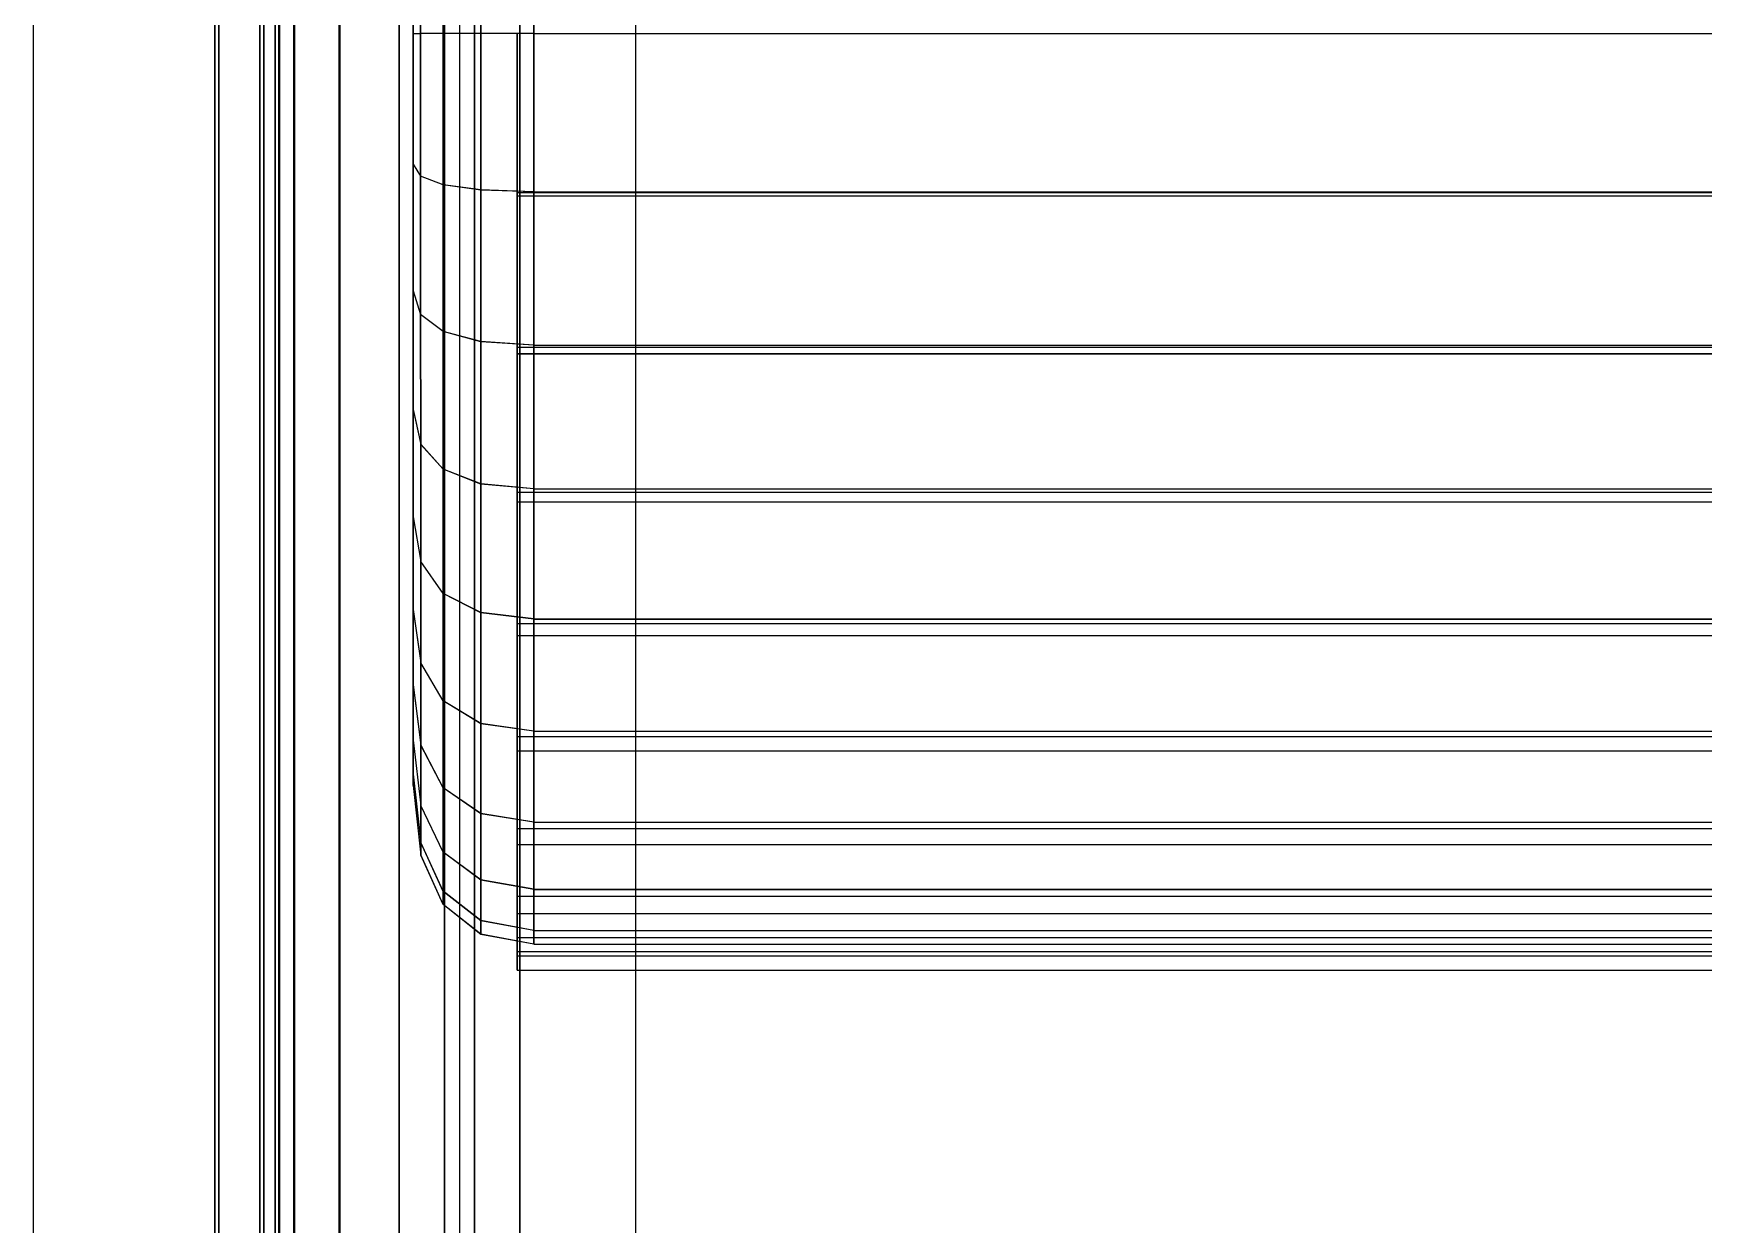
# Model space of a CAD drawing. Extents: x 11992 to 29481, y -6727 to 6811.
# Drawn here: x 14419.61 to 14447.33, y 907.37 to 927.15 of the extents above; entities that cross this region are included whole.
import ezdxf

# ---------------------------------------------------------------- set-up
doc = ezdxf.new("R2010")
doc.units = 0
doc.header["$MEASUREMENT"] = 0
doc.layers.get('0').update_dxf_attribs({"color": 8, "linetype": 'CONTINUOUS'})
doc.layers.add('FF-FINISH【完成面】', color=8, linetype='CONTINUOUS')
doc.layers.add('RC-FIN', color=8, linetype='CONTINUOUS')

msp = doc.modelspace()

# ---------------------------------------------------------------- linework, layer by layer
for p, q in [((14422.619, 1214.232, -51.17), (14422.62, 630.597, -51.17)), ((14423.369, 1214.232, -51.42), (14423.37, 630.597, -51.421)), ((14423.62, 630.597, -52.171), (14423.619, 1214.232, -52.17)), ((14422.619, 1214.231, -2440.428), (14422.619, 630.597, -2440.428)), ((14423.369, 1214.231, -2440.178), (14423.369, 630.597, -2440.178)), ((14423.619, 630.597, -2439.428), (14423.62, 1214.231, -2439.428)), ((14423.682, 630.595, -2403.316), (14423.683, 1214.229, -2403.316)), ((14423.682, 630.595, -2369.429), (14423.683, 1214.229, -2369.429)), ((14423.682, 630.595, -2405.564), (14423.683, 1214.229, -2405.564)), ((14423.682, 630.595, -2439.678), (14423.682, 1214.228, -2439.678)), ((14423.931, 630.595, -2404.066), (14423.932, 1214.229, -2404.066)), ((14423.932, 1214.229, -2404.814), (14423.931, 630.595, -2404.814)), ((14423.931, 630.595, -2440.428), (14423.932, 1214.228, -2440.428)), ((14423.932, 1214.229, -2368.679), (14423.932, 630.595, -2368.679)), ((14424.682, 630.595, -2368.429), (14424.682, 1214.229, -2368.429)), ((14424.682, 630.595, -2404.564), (14424.682, 1214.229, -2404.564)), ((14424.682, 1214.229, -2404.316), (14424.682, 630.595, -2404.316)), ((14424.682, 1214.228, -2440.678), (14424.682, 630.595, -2440.678)), ((14425.682, 1213.229, -2440.678), (14425.681, 631.595, -2440.678)), ((14425.681, 631.595, -2404.564), (14425.682, 1213.229, -2404.564)), ((14425.682, 1213.229, -2404.316), (14425.681, 631.595, -2404.316)), ((14425.682, 631.595, -2368.429), (14425.682, 1213.229, -2368.429)), ((14426.432, 1211.729, -2404.066), (14426.432, 633.095, -2404.066)), ((14426.432, 633.095, -2404.814), (14426.432, 1211.729, -2404.814)), ((14426.432, 1211.729, -2440.428), (14426.432, 633.095, -2440.428)), ((14426.432, 633.095, -2368.679), (14426.432, 1211.729, -2368.679)), ((14423.694, 1211.229, -52.67), (14423.695, 640.074, -52.67)), ((14423.694, 1211.229, -74.67), (14423.695, 640.074, -74.669)), ((14423.694, 1211.229, -1389.604), (14423.695, 640.073, -1389.604)), ((14423.694, 1211.229, -1411.604), (14423.695, 640.073, -1411.604)), ((14423.943, 1211.229, -51.92), (14423.945, 640.074, -51.92)), ((14423.945, 640.074, -75.419), (14423.943, 1211.229, -75.42)), ((14423.943, 1211.229, -1388.854), (14423.945, 640.073, -1388.854)), ((14423.945, 640.073, -1412.354), (14423.943, 1211.229, -1412.354)), ((14424.695, 640.074, -75.669), (14424.693, 1211.229, -75.67)), ((14424.693, 1211.229, -1388.604), (14424.695, 640.073, -1388.604)), ((14424.695, 640.073, -1412.604), (14424.693, 1211.229, -1412.604)), ((14424.693, 1211.229, -51.67), (14424.695, 640.074, -51.67)), ((14426.682, 1211.229, -2439.678), (14426.681, 633.595, -2439.678)), ((14426.682, 1211.229, -2405.564), (14426.681, 633.595, -2405.564)), ((14426.682, 1211.229, -2403.316), (14426.681, 633.595, -2403.316)), ((14426.682, 1211.23, -2369.931), (14426.684, 633.595, -2369.931)), ((14426.682, 1211.23, -2402.817), (14426.683, 633.595, -2402.817)), ((14426.682, 1211.23, -2406.066), (14426.684, 633.595, -2406.066)), ((14426.682, 1211.23, -2439.179), (14426.683, 633.595, -2439.179)), ((14426.682, 1211.229, -2369.429), (14426.682, 633.595, -2369.429)), ((14426.932, 1211.23, -2405.316), (14426.934, 633.595, -2405.316)), ((14426.933, 633.595, -2439.929), (14426.932, 1211.23, -2439.929)), ((14426.932, 1211.23, -2369.181), (14426.934, 633.595, -2369.181)), ((14426.933, 633.595, -2403.567), (14426.932, 1211.23, -2403.567)), ((14427.682, 1211.23, -2405.066), (14427.684, 633.595, -2405.066)), ((14427.683, 633.595, -2440.179), (14427.682, 1211.23, -2440.179)), ((14427.682, 1211.23, -2368.931), (14427.684, 633.595, -2368.931)), ((14427.683, 633.595, -2403.817), (14427.682, 1211.23, -2403.817)), ((14423.619, 1176.232, -75.17), (14423.62, 668.597, -75.17)), ((14423.619, 1176.232, -1411.613), (14423.62, 668.596, -1411.614)), ((14423.619, 1176.232, -1389.614), (14423.62, 668.596, -1389.614)), ((14423.62, 1176.232, -2366.431), (14423.62, 668.596, -2366.431)), ((14423.37, 670.096, -1412.363), (14423.369, 1174.732, -1412.363)), ((14423.37, 670.097, -75.92), (14423.369, 1174.732, -75.92)), ((14423.37, 670.096, -1388.863), (14423.369, 1174.732, -1388.863)), ((14423.37, 670.096, -2365.681), (14423.37, 1174.732, -2365.681)), ((14422.62, 670.596, -1412.614), (14422.619, 1174.232, -1412.613)), ((14422.62, 670.596, -1388.614), (14422.619, 1174.232, -1388.614)), ((14422.62, 670.597, -76.17), (14422.619, 1174.232, -76.17)), ((14422.62, 670.596, -2365.431), (14422.62, 1174.232, -2365.431)), ((14422.684, 1172.958, -1388.667), (14422.684, 670.846, -1388.667)), ((14422.685, 1172.958, -2368.431), (14422.685, 670.846, -2368.431)), ((14422.685, 670.846, -76.17), (14422.685, 1172.957, -76.17)), ((14422.685, 670.846, -1412.7), (14422.685, 1172.957, -1412.7)), ((14423.434, 670.846, -1388.417), (14423.434, 1172.958, -1388.417)), ((14423.435, 670.846, -2368.181), (14423.434, 1172.958, -2368.181)), ((14423.435, 1172.957, -76.42), (14423.435, 670.846, -76.42)), ((14423.435, 1172.957, -1412.95), (14423.435, 670.846, -1412.95)), ((14423.684, 670.846, -1387.667), (14423.684, 1172.958, -1387.667)), ((14423.684, 670.846, -2367.431), (14423.684, 1172.958, -2367.431)), ((14423.685, 1172.957, -77.17), (14423.685, 670.846, -77.17)), ((14423.685, 1172.957, -1413.7), (14423.685, 670.846, -1413.7)), ((14426.412, 929.658, -112.507), (14426.412, 927.147, -112.288)), ((14426.412, 927.147, -141.212), (14426.412, 929.658, -140.992)), ((14426.412, 929.657, -1449.019), (14426.412, 927.146, -1448.799)), ((14426.412, 927.146, -1477.724), (14426.412, 929.657, -1477.504)), ((14427.038, 929.744, -112.021), (14427.038, 927.147, -111.793)), ((14427.038, 927.147, -141.706), (14427.038, 929.744, -141.479)), ((14427.038, 929.743, -1448.532), (14427.038, 927.146, -1448.305)), ((14427.038, 927.146, -1478.218), (14427.038, 929.743, -1477.991)), ((14427.913, 929.773, -111.858), (14427.913, 927.147, -111.628)), ((14427.913, 927.147, -141.871), (14427.913, 929.773, -141.641)), ((14427.913, 929.772, -1448.37), (14427.913, 927.146, -1448.14)), ((14427.913, 927.146, -1478.383), (14427.913, 929.772, -1478.153)), ((14425.912, 927.147, -114.264), (14425.912, 929.315, -114.454)), ((14425.912, 929.315, -139.045), (14425.912, 927.147, -139.235)), ((14425.912, 927.146, -1450.776), (14425.912, 929.314, -1450.966)), ((14425.912, 929.314, -1475.557), (14425.912, 927.146, -1475.747)), ((14426.037, 929.515, -113.318), (14426.037, 927.147, -113.111)), ((14426.037, 927.147, -140.388), (14426.037, 929.515, -140.181)), ((14426.037, 929.514, -1449.83), (14426.037, 927.146, -1449.623)), ((14426.037, 927.146, -1476.9), (14426.037, 929.514, -1476.693)), ((14425.912, 927.147, -139.235), (14425.912, 924.979, -139.045)), ((14425.912, 927.147, -139.235), (14426.037, 927.147, -140.388)), ((14425.912, 924.979, -114.454), (14425.912, 927.147, -114.264)), ((14425.912, 927.147, -114.264), (14426.037, 927.147, -113.111)), ((14425.912, 927.146, -1475.747), (14425.912, 924.978, -1475.557)), ((14425.912, 927.146, -1475.747), (14426.037, 927.146, -1476.9)), ((14425.912, 924.978, -1450.966), (14425.912, 927.146, -1450.776)), ((14425.912, 927.146, -1450.776), (14426.037, 927.146, -1449.623)), ((14426.037, 924.779, -140.181), (14426.037, 927.147, -140.388)), ((14426.412, 927.147, -112.288), (14426.037, 927.147, -113.111)), ((14426.412, 927.147, -141.212), (14426.037, 927.147, -140.388)), ((14426.037, 927.147, -113.111), (14426.037, 924.779, -113.318)), ((14426.037, 924.777, -1476.693), (14426.037, 927.146, -1476.9)), ((14426.412, 927.146, -1448.799), (14426.037, 927.146, -1449.623)), ((14426.412, 927.146, -1477.724), (14426.037, 927.146, -1476.9)), ((14426.037, 927.146, -1449.623), (14426.037, 924.777, -1449.83)), ((14426.412, 924.636, -140.992), (14426.412, 927.147, -141.212)), ((14427.038, 927.147, -111.793), (14426.412, 927.147, -112.288)), ((14426.412, 927.147, -112.288), (14426.412, 924.636, -112.507)), ((14427.038, 927.147, -141.706), (14426.412, 927.147, -141.212)), ((14426.412, 924.634, -1477.504), (14426.412, 927.146, -1477.724)), ((14427.038, 927.146, -1448.305), (14426.412, 927.146, -1448.799)), ((14426.412, 927.146, -1448.799), (14426.412, 924.634, -1449.019)), ((14427.038, 927.146, -1478.218), (14426.412, 927.146, -1477.724)), ((14427.913, 927.147, -111.628), (14427.038, 927.147, -111.793)), ((14427.038, 927.147, -111.793), (14427.038, 924.55, -112.021)), ((14427.038, 924.55, -141.479), (14427.038, 927.147, -141.706)), ((14427.913, 927.147, -141.871), (14427.038, 927.147, -141.706)), ((14427.913, 927.146, -1448.14), (14427.038, 927.146, -1448.305)), ((14427.038, 927.146, -1448.305), (14427.038, 924.548, -1448.532)), ((14427.038, 924.548, -1477.991), (14427.038, 927.146, -1478.218)), ((14427.913, 927.146, -1478.383), (14427.038, 927.146, -1478.218)), ((14427.638, 927.152, -111.195), (14427.638, 924.451, -111.431)), ((14427.638, 927.152, -111.497), (14427.638, 924.504, -111.729)), ((14427.638, 924.451, -142.068), (14427.638, 927.152, -142.304)), ((14427.638, 924.504, -141.77), (14427.638, 927.152, -142.001)), ((14427.638, 927.15, -1447.707), (14427.638, 924.45, -1447.943)), ((14427.638, 927.15, -1448.01), (14427.638, 924.502, -1448.241)), ((14427.638, 924.45, -1478.579), (14427.638, 927.15, -1478.816)), ((14427.638, 924.502, -1478.281), (14427.638, 927.15, -1478.513)), ((14427.913, 927.147, -111.628), (15683.707, 927.149, -111.629)), ((14427.913, 927.146, -1448.14), (15683.707, 927.149, -1448.141)), ((14427.913, 927.147, -141.871), (15683.707, 927.149, -141.871)), ((14427.913, 927.146, -1478.383), (15683.707, 927.149, -1478.383)), ((14427.913, 927.147, -111.628), (14427.913, 924.521, -111.858)), ((14427.913, 924.521, -141.641), (14427.913, 927.147, -141.871)), ((14427.913, 927.146, -1448.14), (14427.913, 924.52, -1448.37)), ((14427.913, 924.52, -1478.153), (14427.913, 927.146, -1478.383)), ((14425.912, 922.877, -115.017), (14425.912, 924.979, -114.454)), ((14425.912, 924.979, -139.045), (14425.912, 922.877, -138.482)), ((14425.912, 924.979, -114.454), (14426.037, 924.779, -113.318)), ((14425.912, 924.979, -139.045), (14426.037, 924.779, -140.181)), ((14425.912, 922.875, -1451.529), (14425.912, 924.978, -1450.966)), ((14425.912, 924.978, -1475.557), (14425.912, 922.875, -1474.994)), ((14425.912, 924.978, -1450.966), (14426.037, 924.777, -1449.83)), ((14425.912, 924.978, -1475.557), (14426.037, 924.777, -1476.693)), ((14426.412, 924.636, -112.507), (14426.037, 924.779, -113.318)), ((14426.412, 924.636, -140.992), (14426.037, 924.779, -140.181)), ((14426.037, 924.779, -113.318), (14426.037, 922.483, -113.934)), ((14426.037, 922.482, -139.566), (14426.037, 924.779, -140.181)), ((14426.412, 924.634, -1449.019), (14426.037, 924.777, -1449.83)), ((14426.412, 924.634, -1477.504), (14426.037, 924.777, -1476.693)), ((14426.037, 924.777, -1449.83), (14426.037, 922.481, -1450.446)), ((14426.037, 922.481, -1476.078), (14426.037, 924.777, -1476.693)), ((14426.412, 924.636, -112.507), (14426.412, 922.2, -113.16)), ((14427.038, 924.55, -112.021), (14426.412, 924.636, -112.507)), ((14426.412, 922.2, -140.339), (14426.412, 924.636, -140.992)), ((14427.038, 924.55, -141.479), (14426.412, 924.636, -140.992)), ((14426.412, 924.634, -1449.019), (14426.412, 922.199, -1449.672)), ((14427.038, 924.548, -1448.532), (14426.412, 924.634, -1449.019)), ((14426.412, 922.199, -1476.852), (14426.412, 924.634, -1477.504)), ((14427.038, 924.548, -1477.991), (14426.412, 924.634, -1477.504)), ((14427.038, 922.032, -140.804), (14427.038, 924.55, -141.479)), ((14427.913, 924.521, -111.858), (14427.038, 924.55, -112.021)), ((14427.038, 924.55, -112.021), (14427.038, 922.032, -112.695)), ((14427.913, 924.521, -141.641), (14427.038, 924.55, -141.479)), ((14427.038, 922.03, -1477.316), (14427.038, 924.548, -1477.991)), ((14427.913, 924.52, -1448.37), (14427.038, 924.548, -1448.532)), ((14427.038, 924.548, -1448.532), (14427.038, 922.03, -1449.207)), ((14427.913, 924.52, -1478.153), (14427.038, 924.548, -1477.991)), ((15683.433, 924.505, -111.729), (14427.638, 924.504, -111.729)), ((15683.433, 924.505, -141.77), (14427.638, 924.504, -141.77)), ((15683.433, 924.505, -1448.241), (14427.638, 924.502, -1448.241)), ((15683.433, 924.505, -1478.282), (14427.638, 924.502, -1478.281)), ((14427.638, 921.936, -141.081), (14427.638, 924.504, -141.77)), ((14427.638, 924.451, -111.431), (14427.638, 924.504, -111.729)), ((14427.638, 924.451, -142.068), (14427.638, 924.504, -141.77)), ((14427.638, 924.504, -111.729), (14427.638, 921.936, -112.418)), ((14427.638, 921.934, -1477.593), (14427.638, 924.502, -1478.281)), ((14427.638, 924.45, -1447.943), (14427.638, 924.502, -1448.241)), ((14427.638, 924.45, -1478.579), (14427.638, 924.502, -1478.281)), ((14427.638, 924.502, -1448.241), (14427.638, 921.934, -1448.929)), ((14427.638, 924.451, -111.431), (15683.433, 924.453, -111.432)), ((14427.638, 924.451, -142.068), (15683.433, 924.453, -142.068)), ((14427.638, 924.45, -1447.943), (15683.433, 924.453, -1447.944)), ((14427.638, 924.45, -1478.579), (15683.433, 924.453, -1478.58)), ((14427.638, 921.833, -141.366), (14427.638, 924.451, -142.068)), ((14427.638, 924.451, -111.431), (14427.638, 921.833, -112.133)), ((14427.638, 921.831, -1477.877), (14427.638, 924.45, -1478.579)), ((14427.638, 924.45, -1447.943), (14427.638, 921.831, -1448.645)), ((14427.913, 924.521, -111.858), (15683.707, 924.523, -111.858)), ((14427.913, 924.521, -141.641), (15683.707, 924.523, -141.641)), ((14427.913, 924.52, -1448.37), (15683.707, 924.523, -1448.37)), ((14427.913, 924.52, -1478.153), (15683.707, 924.523, -1478.153)), ((14427.913, 921.975, -140.959), (14427.913, 924.521, -141.641)), ((14427.913, 924.521, -111.858), (14427.913, 921.975, -112.541)), ((14427.913, 921.974, -1477.471), (14427.913, 924.52, -1478.153)), ((14427.913, 924.52, -1448.37), (14427.913, 921.974, -1449.052)), ((14425.912, 922.877, -115.017), (14426.037, 922.483, -113.934)), ((14425.912, 922.877, -138.482), (14425.912, 920.905, -137.562)), ((14425.912, 922.877, -138.482), (14426.037, 922.482, -139.566)), ((14425.912, 920.905, -115.937), (14425.912, 922.877, -115.017)), ((14425.912, 922.875, -1451.529), (14426.037, 922.481, -1450.446)), ((14425.912, 922.875, -1474.994), (14425.912, 920.903, -1474.074)), ((14425.912, 922.875, -1474.994), (14426.037, 922.481, -1476.078)), ((14425.912, 920.903, -1452.449), (14425.912, 922.875, -1451.529)), ((14426.412, 922.2, -113.16), (14426.037, 922.483, -113.934)), ((14426.037, 922.483, -113.934), (14426.038, 920.328, -114.939)), ((14426.038, 920.328, -138.561), (14426.037, 922.482, -139.566)), ((14426.412, 922.2, -140.339), (14426.037, 922.482, -139.566)), ((14426.038, 920.326, -1475.073), (14426.037, 922.481, -1476.078)), ((14426.412, 922.199, -1449.672), (14426.037, 922.481, -1450.446)), ((14426.412, 922.199, -1476.852), (14426.037, 922.481, -1476.078)), ((14426.037, 922.481, -1450.446), (14426.038, 920.326, -1451.45)), ((14426.412, 919.916, -139.274), (14426.412, 922.2, -140.339)), ((14427.038, 922.032, -140.804), (14426.412, 922.2, -140.339)), ((14426.412, 922.2, -113.16), (14426.412, 919.916, -114.225)), ((14427.038, 922.032, -112.695), (14426.412, 922.2, -113.16)), ((14426.412, 919.915, -1475.786), (14426.412, 922.199, -1476.852)), ((14427.038, 922.03, -1477.316), (14426.412, 922.199, -1476.852)), ((14426.412, 922.199, -1449.672), (14426.412, 919.915, -1450.737)), ((14427.038, 922.03, -1449.207), (14426.412, 922.199, -1449.672)), ((14427.038, 919.669, -139.702), (14427.038, 922.032, -140.804)), ((14427.913, 921.975, -140.959), (14427.038, 922.032, -140.804)), ((14427.913, 921.975, -112.541), (14427.038, 922.032, -112.695)), ((14427.038, 922.032, -112.695), (14427.038, 919.669, -113.797)), ((14427.038, 919.667, -1476.214), (14427.038, 922.03, -1477.316)), ((14427.913, 921.974, -1477.471), (14427.038, 922.03, -1477.316)), ((14427.913, 921.974, -1449.052), (14427.038, 922.03, -1449.207)), ((14427.038, 922.03, -1449.207), (14427.038, 919.667, -1450.309)), ((15683.433, 921.937, -141.082), (14427.638, 921.936, -141.081)), ((15683.433, 921.937, -112.418), (14427.638, 921.936, -112.418)), ((14427.638, 919.526, -139.958), (14427.638, 921.936, -141.081)), ((14427.638, 921.833, -141.366), (14427.638, 921.936, -141.081)), ((15683.433, 921.936, -1477.594), (14427.638, 921.934, -1477.593)), ((14427.638, 921.833, -112.133), (14427.638, 921.936, -112.418)), ((15683.433, 921.936, -1448.93), (14427.638, 921.934, -1448.929)), ((14427.638, 921.936, -112.418), (14427.638, 919.526, -113.541)), ((14427.638, 919.524, -1476.47), (14427.638, 921.934, -1477.593)), ((14427.638, 921.831, -1477.877), (14427.638, 921.934, -1477.593)), ((14427.638, 921.831, -1448.645), (14427.638, 921.934, -1448.929)), ((14427.638, 921.934, -1448.929), (14427.638, 919.524, -1450.053)), ((14427.638, 921.833, -112.133), (15683.433, 921.834, -112.133)), ((14427.638, 919.374, -140.22), (14427.638, 921.833, -141.366)), ((14427.638, 921.833, -141.366), (15683.433, 921.833, -141.366)), ((14427.638, 921.831, -1477.877), (15683.433, 921.833, -1477.878)), ((14427.638, 921.833, -112.133), (14427.638, 919.374, -113.279)), ((14427.638, 921.831, -1448.645), (15683.433, 921.833, -1448.645)), ((14427.638, 919.373, -1476.732), (14427.638, 921.831, -1477.877)), ((14427.638, 921.831, -1448.645), (14427.638, 919.373, -1449.791)), ((14427.913, 921.975, -140.959), (15683.707, 921.977, -140.959)), ((14427.913, 921.974, -1477.471), (15683.707, 921.977, -1477.471)), ((14427.913, 921.975, -112.541), (15683.707, 921.977, -112.541)), ((14427.913, 921.974, -1449.052), (15683.707, 921.977, -1449.053)), ((14427.913, 919.587, -139.845), (14427.913, 921.975, -140.959)), ((14427.913, 921.975, -112.541), (14427.913, 919.587, -113.654)), ((14427.913, 919.585, -1476.357), (14427.913, 921.974, -1477.471)), ((14427.913, 921.974, -1449.052), (14427.913, 919.585, -1450.166)), ((14425.912, 920.905, -137.562), (14425.912, 919.122, -136.314)), ((14425.912, 920.905, -137.562), (14426.038, 920.328, -138.561)), ((14425.912, 919.122, -117.185), (14425.912, 920.905, -115.937)), ((14425.912, 920.905, -115.937), (14426.038, 920.328, -114.939)), ((14425.912, 920.903, -1474.074), (14425.912, 919.12, -1472.826)), ((14425.912, 920.903, -1474.074), (14426.038, 920.326, -1475.073)), ((14425.912, 919.12, -1453.697), (14425.912, 920.903, -1452.449)), ((14425.912, 920.903, -1452.449), (14426.038, 920.326, -1451.45)), ((14426.412, 919.916, -114.225), (14426.038, 920.328, -114.939)), ((14426.412, 919.916, -139.274), (14426.038, 920.328, -138.561)), ((14426.038, 920.328, -114.939), (14426.038, 918.38, -116.302)), ((14426.038, 918.38, -137.197), (14426.038, 920.328, -138.561)), ((14426.412, 919.915, -1450.737), (14426.038, 920.326, -1451.45)), ((14426.412, 919.915, -1475.786), (14426.038, 920.326, -1475.073)), ((14426.038, 920.326, -1451.45), (14426.038, 918.379, -1452.814)), ((14426.038, 918.379, -1473.709), (14426.038, 920.326, -1475.073)), ((14427.038, 919.669, -113.797), (14426.412, 919.916, -114.225)), ((14426.412, 919.916, -114.225), (14426.412, 917.851, -115.671)), ((14427.038, 919.669, -139.702), (14426.412, 919.916, -139.274)), ((14426.412, 917.851, -137.828), (14426.412, 919.916, -139.274)), ((14427.038, 919.667, -1450.309), (14426.412, 919.915, -1450.737)), ((14426.412, 919.915, -1450.737), (14426.412, 917.85, -1452.183)), ((14427.038, 919.667, -1476.214), (14426.412, 919.915, -1475.786)), ((14426.412, 917.85, -1474.34), (14426.412, 919.915, -1475.786)), ((14427.913, 919.587, -113.654), (14427.038, 919.669, -113.797)), ((14427.038, 919.669, -113.797), (14427.038, 917.533, -115.292)), ((14427.913, 919.587, -139.845), (14427.038, 919.669, -139.702)), ((14427.038, 917.533, -138.207), (14427.038, 919.669, -139.702)), ((14427.913, 919.585, -1450.166), (14427.038, 919.667, -1450.309)), ((14427.038, 919.667, -1450.309), (14427.038, 917.531, -1451.804)), ((14427.913, 919.585, -1476.357), (14427.038, 919.667, -1476.214)), ((14427.038, 917.531, -1474.719), (14427.038, 919.667, -1476.214)), ((14427.913, 919.587, -113.654), (15683.707, 919.588, -113.654)), ((14427.913, 919.587, -139.845), (15683.707, 919.588, -139.845)), ((14427.913, 919.585, -1450.166), (15683.707, 919.588, -1450.166)), ((14427.913, 919.585, -1476.357), (15683.707, 919.588, -1476.357)), ((14427.913, 919.587, -113.654), (14427.913, 917.427, -115.166)), ((14427.913, 917.427, -138.333), (14427.913, 919.587, -139.845)), ((14427.913, 919.585, -1450.166), (14427.913, 917.426, -1451.678)), ((14427.913, 917.426, -1474.845), (14427.913, 919.585, -1476.357)), ((15683.433, 919.527, -113.541), (14427.638, 919.526, -113.541)), ((15683.433, 919.527, -139.958), (14427.638, 919.526, -139.958)), ((15683.433, 919.527, -1450.053), (14427.638, 919.524, -1450.053)), ((15683.433, 919.527, -1476.47), (14427.638, 919.524, -1476.47)), ((14427.638, 919.374, -113.279), (14427.638, 919.526, -113.541)), ((14427.638, 919.374, -140.22), (14427.638, 919.526, -139.958)), ((14427.638, 919.526, -113.541), (14427.638, 917.348, -115.066)), ((14427.638, 917.348, -138.433), (14427.638, 919.526, -139.958)), ((14427.638, 919.373, -1449.791), (14427.638, 919.524, -1450.053)), ((14427.638, 919.373, -1476.732), (14427.638, 919.524, -1476.47)), ((14427.638, 919.524, -1450.053), (14427.638, 917.346, -1451.578)), ((14427.638, 917.346, -1474.945), (14427.638, 919.524, -1476.47)), ((14427.638, 919.374, -113.279), (15683.433, 919.376, -113.279)), ((14427.638, 919.374, -140.22), (15683.433, 919.376, -140.22)), ((14427.638, 919.373, -1449.791), (15683.433, 919.376, -1449.791)), ((14427.638, 919.373, -1476.732), (15683.433, 919.376, -1476.732)), ((14427.638, 919.374, -113.279), (14427.638, 917.154, -114.834)), ((14427.638, 917.154, -138.665), (14427.638, 919.374, -140.22)), ((14427.638, 919.373, -1449.791), (14427.638, 917.152, -1451.346)), ((14427.638, 917.152, -1475.177), (14427.638, 919.373, -1476.732)), ((14425.912, 919.122, -136.314), (14425.912, 917.583, -134.775)), ((14425.912, 919.122, -136.314), (14426.038, 918.38, -137.197)), ((14425.912, 917.583, -118.724), (14425.912, 919.122, -117.185)), ((14425.912, 919.122, -117.185), (14426.038, 918.38, -116.302)), ((14425.912, 919.12, -1472.826), (14425.912, 917.581, -1471.287)), ((14425.912, 919.12, -1472.826), (14426.038, 918.379, -1473.709)), ((14425.912, 917.581, -1455.236), (14425.912, 919.12, -1453.697)), ((14425.912, 919.12, -1453.697), (14426.038, 918.379, -1452.814)), ((14426.038, 916.699, -135.516), (14426.038, 918.38, -137.197)), ((14426.412, 917.851, -115.671), (14426.038, 918.38, -116.302)), ((14426.412, 917.851, -137.828), (14426.038, 918.38, -137.197)), ((14426.038, 918.38, -116.302), (14426.038, 916.699, -117.983)), ((14426.038, 916.697, -1472.028), (14426.038, 918.379, -1473.709)), ((14426.412, 917.85, -1452.183), (14426.038, 918.379, -1452.814)), ((14426.412, 917.85, -1474.34), (14426.038, 918.379, -1473.709)), ((14426.038, 918.379, -1452.814), (14426.038, 916.697, -1454.495)), ((14426.412, 916.068, -136.046), (14426.412, 917.851, -137.828)), ((14427.038, 917.533, -115.292), (14426.412, 917.851, -115.671)), ((14426.412, 917.851, -115.671), (14426.412, 916.068, -117.454)), ((14427.038, 917.533, -138.207), (14426.412, 917.851, -137.828)), ((14426.412, 916.067, -1472.558), (14426.412, 917.85, -1474.34)), ((14427.038, 917.531, -1451.804), (14426.412, 917.85, -1452.183)), ((14426.412, 917.85, -1452.183), (14426.412, 916.067, -1453.966)), ((14427.038, 917.531, -1474.719), (14426.412, 917.85, -1474.34)), ((14425.912, 916.334, -120.507), (14425.912, 917.583, -118.724)), ((14425.912, 917.583, -134.775), (14425.912, 916.334, -132.992)), ((14425.912, 917.583, -118.724), (14426.038, 916.699, -117.983)), ((14425.912, 917.583, -134.775), (14426.038, 916.699, -135.516)), ((14425.912, 916.333, -1457.019), (14425.912, 917.581, -1455.236)), ((14425.912, 917.581, -1471.287), (14425.912, 916.333, -1469.504)), ((14425.912, 917.581, -1455.236), (14426.038, 916.697, -1454.495)), ((14425.912, 917.581, -1471.287), (14426.038, 916.697, -1472.028)), ((14427.913, 917.427, -115.166), (14427.038, 917.533, -115.292)), ((14427.038, 917.533, -115.292), (14427.038, 915.69, -117.136)), ((14427.038, 915.69, -136.364), (14427.038, 917.533, -138.207)), ((14427.913, 917.427, -138.333), (14427.038, 917.533, -138.207)), ((14427.913, 917.426, -1451.678), (14427.038, 917.531, -1451.804)), ((14427.038, 917.531, -1451.804), (14427.038, 915.688, -1453.648)), ((14427.038, 915.688, -1472.875), (14427.038, 917.531, -1474.719)), ((14427.913, 917.426, -1474.845), (14427.038, 917.531, -1474.719)), ((15683.433, 917.35, -115.066), (14427.638, 917.348, -115.066)), ((15683.433, 917.35, -138.433), (14427.638, 917.348, -138.433)), ((15683.433, 917.349, -1451.578), (14427.638, 917.346, -1451.578)), ((15683.433, 917.349, -1474.945), (14427.638, 917.346, -1474.945)), ((14427.638, 917.154, -114.834), (14427.638, 917.348, -115.066)), ((14427.638, 917.348, -115.066), (14427.638, 915.469, -116.946)), ((14427.638, 915.469, -136.553), (14427.638, 917.348, -138.433)), ((14427.638, 917.154, -138.665), (14427.638, 917.348, -138.433)), ((14427.638, 917.152, -1451.346), (14427.638, 917.346, -1451.578)), ((14427.638, 917.346, -1451.578), (14427.638, 915.467, -1453.458)), ((14427.638, 915.467, -1473.065), (14427.638, 917.346, -1474.945)), ((14427.638, 917.152, -1475.177), (14427.638, 917.346, -1474.945)), ((14427.913, 917.427, -115.166), (15683.707, 917.429, -115.167)), ((14427.913, 917.426, -1451.678), (15683.707, 917.429, -1451.678)), ((14427.913, 917.427, -138.333), (15683.707, 917.429, -138.333)), ((14427.913, 917.426, -1474.845), (15683.707, 917.429, -1474.845)), ((14427.913, 917.427, -115.166), (14427.913, 915.564, -117.03)), ((14427.913, 915.564, -136.469), (14427.913, 917.427, -138.333)), ((14427.913, 917.426, -1451.678), (14427.913, 915.562, -1453.542)), ((14427.913, 915.562, -1472.981), (14427.913, 917.426, -1474.845)), ((14427.638, 917.154, -114.834), (15683.433, 917.155, -114.834)), ((14427.638, 917.152, -1451.346), (15683.433, 917.155, -1451.346)), ((14427.638, 917.154, -138.665), (15683.433, 917.155, -138.665)), ((14427.638, 917.152, -1475.177), (15683.433, 917.155, -1475.177)), ((14427.638, 917.154, -114.834), (14427.638, 915.237, -116.752)), ((14427.638, 915.237, -136.747), (14427.638, 917.154, -138.665)), ((14427.638, 917.152, -1451.346), (14427.638, 915.235, -1453.263)), ((14427.638, 915.235, -1473.259), (14427.638, 917.152, -1475.177)), ((14426.412, 916.068, -117.454), (14426.038, 916.699, -117.983)), ((14426.412, 916.068, -136.046), (14426.038, 916.699, -135.516)), ((14426.038, 916.699, -117.983), (14426.038, 915.336, -119.93)), ((14426.038, 915.336, -133.569), (14426.038, 916.699, -135.516)), ((14426.412, 916.067, -1453.966), (14426.038, 916.697, -1454.495)), ((14426.412, 916.067, -1472.558), (14426.038, 916.697, -1472.028)), ((14426.038, 916.697, -1454.495), (14426.038, 915.334, -1456.442)), ((14426.038, 915.334, -1470.081), (14426.038, 916.697, -1472.028)), ((14425.912, 915.414, -122.479), (14425.912, 916.334, -120.507)), ((14425.912, 916.334, -120.507), (14426.038, 915.336, -119.93)), ((14425.912, 916.334, -132.992), (14425.912, 915.414, -131.02)), ((14425.912, 916.334, -132.992), (14426.038, 915.336, -133.569)), ((14425.912, 915.413, -1458.991), (14425.912, 916.333, -1457.019)), ((14425.912, 916.333, -1457.019), (14426.038, 915.334, -1456.442)), ((14425.912, 916.333, -1469.504), (14425.912, 915.413, -1467.532)), ((14425.912, 916.333, -1469.504), (14426.038, 915.334, -1470.081)), ((14426.412, 916.068, -117.454), (14426.412, 914.622, -119.519)), ((14427.038, 915.69, -117.136), (14426.412, 916.068, -117.454)), ((14426.412, 914.622, -133.981), (14426.412, 916.068, -136.046)), ((14427.038, 915.69, -136.364), (14426.412, 916.068, -136.046)), ((14426.412, 916.067, -1453.966), (14426.412, 914.621, -1456.03)), ((14427.038, 915.688, -1453.648), (14426.412, 916.067, -1453.966)), ((14426.412, 914.621, -1470.493), (14426.412, 916.067, -1472.558)), ((14427.038, 915.688, -1472.875), (14426.412, 916.067, -1472.558)), ((14427.038, 914.194, -134.228), (14427.038, 915.69, -136.364)), ((14427.913, 915.564, -117.03), (14427.038, 915.69, -117.136)), ((14427.038, 915.69, -117.136), (14427.038, 914.194, -119.271)), ((14427.913, 915.564, -136.469), (14427.038, 915.69, -136.364)), ((14427.038, 914.193, -1470.74), (14427.038, 915.688, -1472.875)), ((14427.913, 915.562, -1453.542), (14427.038, 915.688, -1453.648)), ((14427.038, 915.688, -1453.648), (14427.038, 914.193, -1455.783)), ((14427.913, 915.562, -1472.981), (14427.038, 915.688, -1472.875)), ((14425.912, 914.851, -124.582), (14425.912, 915.414, -122.479)), ((14425.912, 915.414, -122.479), (14426.038, 914.331, -122.085)), ((14425.912, 915.414, -131.02), (14425.912, 914.851, -128.918)), ((14425.912, 915.414, -131.02), (14426.038, 914.331, -131.414)), ((14425.912, 914.85, -1461.094), (14425.912, 915.413, -1458.991)), ((14425.912, 915.413, -1458.991), (14426.038, 914.33, -1458.597)), ((14425.912, 915.413, -1467.532), (14425.912, 914.85, -1465.43)), ((14425.912, 915.413, -1467.532), (14426.038, 914.33, -1467.926)), ((15683.433, 915.47, -116.946), (14427.638, 915.469, -116.946)), ((15683.433, 915.47, -136.553), (14427.638, 915.469, -136.553)), ((15683.433, 915.47, -1453.458), (14427.638, 915.467, -1453.458)), ((15683.433, 915.47, -1473.065), (14427.638, 915.467, -1473.065)), ((14427.638, 913.943, -134.375), (14427.638, 915.469, -136.553)), ((14427.638, 915.237, -116.752), (14427.638, 915.469, -116.946)), ((14427.638, 915.237, -136.747), (14427.638, 915.469, -136.553)), ((14427.638, 915.469, -116.946), (14427.638, 913.943, -119.124)), ((14427.638, 913.942, -1470.887), (14427.638, 915.467, -1473.065)), ((14427.638, 915.235, -1453.263), (14427.638, 915.467, -1453.458)), ((14427.638, 915.235, -1473.259), (14427.638, 915.467, -1473.065)), ((14427.638, 915.467, -1453.458), (14427.638, 913.942, -1455.635)), ((14427.913, 915.564, -117.03), (15683.707, 915.565, -117.03)), ((14427.913, 915.564, -136.469), (15683.707, 915.565, -136.469)), ((14427.913, 915.562, -1453.542), (15683.707, 915.565, -1453.542)), ((14427.913, 915.562, -1472.981), (15683.707, 915.565, -1472.981)), ((14427.913, 914.052, -134.31), (14427.913, 915.564, -136.469)), ((14427.913, 915.564, -117.03), (14427.913, 914.052, -119.189)), ((14427.913, 914.051, -1470.822), (14427.913, 915.562, -1472.981)), ((14427.913, 915.562, -1453.542), (14427.913, 914.051, -1455.701)), ((14426.038, 914.331, -131.414), (14426.038, 915.336, -133.569)), ((14426.412, 914.622, -119.519), (14426.038, 915.336, -119.93)), ((14426.412, 914.622, -133.981), (14426.038, 915.336, -133.569)), ((14426.038, 915.336, -119.93), (14426.038, 914.331, -122.085)), ((14426.038, 914.33, -1467.926), (14426.038, 915.334, -1470.081)), ((14426.412, 914.621, -1456.03), (14426.038, 915.334, -1456.442)), ((14426.412, 914.621, -1470.493), (14426.038, 915.334, -1470.081)), ((14426.038, 915.334, -1456.442), (14426.038, 914.33, -1458.597)), ((14427.638, 915.237, -116.752), (15683.433, 915.238, -116.752)), ((14427.638, 915.237, -136.747), (15683.433, 915.238, -136.748)), ((14427.638, 915.235, -1453.263), (15683.433, 915.238, -1453.264)), ((14427.638, 915.235, -1473.259), (15683.433, 915.238, -1473.26)), ((14427.638, 913.682, -134.527), (14427.638, 915.237, -136.747)), ((14427.638, 915.237, -116.752), (14427.638, 913.682, -118.972)), ((14427.638, 913.68, -1471.038), (14427.638, 915.235, -1473.259)), ((14427.638, 915.235, -1453.263), (14427.638, 913.68, -1455.484)), ((14425.912, 914.851, -128.918), (14425.912, 914.662, -126.75)), ((14425.912, 914.851, -128.918), (14426.038, 913.716, -129.118)), ((14425.912, 914.662, -126.75), (14425.912, 914.851, -124.582)), ((14425.912, 914.851, -124.582), (14426.038, 913.716, -124.381)), ((14425.912, 914.85, -1465.43), (14425.912, 914.66, -1463.261)), ((14425.912, 914.85, -1465.43), (14426.038, 913.714, -1465.63)), ((14425.912, 914.66, -1463.261), (14425.912, 914.85, -1461.094)), ((14425.912, 914.85, -1461.094), (14426.038, 913.714, -1460.893)), ((14425.912, 914.662, -126.75), (14426.038, 913.509, -126.75)), ((14425.912, 914.66, -1463.261), (14426.038, 913.507, -1463.261)), ((14426.412, 913.557, -131.696), (14426.412, 914.622, -133.981)), ((14427.038, 914.194, -134.228), (14426.412, 914.622, -133.981)), ((14426.412, 914.622, -119.519), (14426.412, 913.557, -121.803)), ((14427.038, 914.194, -119.271), (14426.412, 914.622, -119.519)), ((14426.412, 913.555, -1468.208), (14426.412, 914.621, -1470.493)), ((14427.038, 914.193, -1470.74), (14426.412, 914.621, -1470.493)), ((14426.412, 914.621, -1456.03), (14426.412, 913.555, -1458.315)), ((14427.038, 914.193, -1455.783), (14426.412, 914.621, -1456.03)), ((14426.412, 913.557, -121.803), (14426.038, 914.331, -122.085)), ((14426.412, 913.557, -131.696), (14426.038, 914.331, -131.414)), ((14426.038, 914.331, -122.085), (14426.038, 913.716, -124.381)), ((14426.038, 913.716, -129.118), (14426.038, 914.331, -131.414)), ((14426.412, 913.555, -1458.315), (14426.038, 914.33, -1458.597)), ((14426.412, 913.555, -1468.208), (14426.038, 914.33, -1467.926)), ((14426.038, 914.33, -1458.597), (14426.038, 913.714, -1460.893)), ((14426.038, 913.714, -1465.63), (14426.038, 914.33, -1467.926)), ((14427.038, 913.093, -131.865), (14427.038, 914.194, -134.228)), ((14427.913, 914.052, -134.31), (14427.038, 914.194, -134.228)), ((14427.913, 914.052, -119.189), (14427.038, 914.194, -119.271)), ((14427.038, 914.194, -119.271), (14427.038, 913.093, -121.634)), ((14427.038, 913.091, -1468.377), (14427.038, 914.193, -1470.74)), ((14427.913, 914.051, -1470.822), (14427.038, 914.193, -1470.74)), ((14427.913, 914.051, -1455.701), (14427.038, 914.193, -1455.783)), ((14427.038, 914.193, -1455.783), (14427.038, 913.091, -1458.146)), ((14427.913, 914.052, -134.31), (15683.707, 914.054, -134.311)), ((14427.913, 914.051, -1470.822), (15683.707, 914.054, -1470.822)), ((14427.913, 914.052, -119.189), (15683.707, 914.054, -119.189)), ((14427.913, 914.051, -1455.701), (15683.707, 914.054, -1455.701)), ((14427.913, 912.938, -131.921), (14427.913, 914.052, -134.31)), ((14427.913, 914.052, -119.189), (14427.913, 912.938, -121.578)), ((14427.913, 912.936, -1468.433), (14427.913, 914.051, -1470.822)), ((14427.913, 914.051, -1455.701), (14427.913, 912.936, -1458.09)), ((15683.433, 913.945, -134.376), (14427.638, 913.943, -134.375)), ((15683.433, 913.945, -1470.888), (14427.638, 913.942, -1470.887)), ((15683.433, 913.945, -119.124), (14427.638, 913.943, -119.124)), ((15683.433, 913.945, -1455.636), (14427.638, 913.942, -1455.635)), ((14427.638, 912.82, -131.966), (14427.638, 913.943, -134.375)), ((14427.638, 913.682, -134.527), (14427.638, 913.943, -134.375)), ((14427.638, 913.682, -118.972), (14427.638, 913.943, -119.124)), ((14427.638, 913.943, -119.124), (14427.638, 912.82, -121.533)), ((14427.638, 912.818, -1468.478), (14427.638, 913.942, -1470.887)), ((14427.638, 913.68, -1471.038), (14427.638, 913.942, -1470.887)), ((14427.638, 913.68, -1455.484), (14427.638, 913.942, -1455.635)), ((14427.638, 913.942, -1455.635), (14427.638, 912.818, -1458.045)), ((14426.038, 913.509, -126.75), (14426.038, 913.716, -129.118)), ((14426.412, 912.905, -124.238), (14426.038, 913.716, -124.381)), ((14426.412, 912.905, -129.261), (14426.038, 913.716, -129.118)), ((14426.038, 913.716, -124.381), (14426.038, 913.509, -126.75)), ((14426.038, 913.507, -1463.261), (14426.038, 913.714, -1465.63)), ((14426.412, 912.903, -1460.75), (14426.038, 913.714, -1460.893)), ((14426.412, 912.903, -1465.773), (14426.038, 913.714, -1465.63)), ((14426.038, 913.714, -1460.893), (14426.038, 913.507, -1463.261)), ((14426.412, 912.685, -126.75), (14426.038, 913.509, -126.75)), ((14426.412, 912.683, -1463.261), (14426.038, 913.507, -1463.261)), ((14427.038, 913.093, -121.634), (14426.412, 913.557, -121.803)), ((14426.412, 913.557, -121.803), (14426.412, 912.905, -124.238)), ((14427.038, 913.093, -131.865), (14426.412, 913.557, -131.696)), ((14426.412, 912.905, -129.261), (14426.412, 913.557, -131.696)), ((14427.038, 913.091, -1458.146), (14426.412, 913.555, -1458.315)), ((14426.412, 913.555, -1458.315), (14426.412, 912.903, -1460.75)), ((14427.038, 913.091, -1468.377), (14426.412, 913.555, -1468.208)), ((14426.412, 912.903, -1465.773), (14426.412, 913.555, -1468.208)), ((14427.638, 913.682, -134.527), (15683.433, 913.683, -134.527)), ((14427.638, 913.68, -1471.038), (15683.433, 913.683, -1471.039)), ((14427.638, 913.682, -118.972), (15683.433, 913.683, -118.973)), ((14427.638, 913.68, -1455.484), (15683.433, 913.683, -1455.484)), ((14427.638, 912.535, -132.069), (14427.638, 913.682, -134.527)), ((14427.638, 913.682, -118.972), (14427.638, 912.535, -121.43)), ((14427.638, 912.534, -1468.581), (14427.638, 913.68, -1471.038)), ((14427.638, 913.68, -1455.484), (14427.638, 912.534, -1457.941)), ((14426.412, 912.685, -126.75), (14426.412, 912.905, -129.261)), ((14427.038, 912.418, -124.153), (14426.412, 912.905, -124.238)), ((14426.412, 912.905, -124.238), (14426.412, 912.685, -126.75)), ((14427.038, 912.418, -129.347), (14426.412, 912.905, -129.261)), ((14426.412, 912.683, -1463.261), (14426.412, 912.903, -1465.773)), ((14427.038, 912.416, -1460.664), (14426.412, 912.903, -1460.75)), ((14426.412, 912.903, -1460.75), (14426.412, 912.683, -1463.261)), ((14427.038, 912.416, -1465.859), (14426.412, 912.903, -1465.773)), ((14427.913, 912.938, -121.578), (14427.038, 913.093, -121.634)), ((14427.038, 913.093, -121.634), (14427.038, 912.418, -124.153)), ((14427.913, 912.938, -131.921), (14427.038, 913.093, -131.865)), ((14427.038, 912.418, -129.347), (14427.038, 913.093, -131.865)), ((14427.913, 912.936, -1458.09), (14427.038, 913.091, -1458.146)), ((14427.038, 913.091, -1458.146), (14427.038, 912.416, -1460.664)), ((14427.913, 912.936, -1468.433), (14427.038, 913.091, -1468.377)), ((14427.038, 912.416, -1465.859), (14427.038, 913.091, -1468.377)), ((14427.913, 912.938, -121.578), (15683.707, 912.94, -121.578)), ((14427.913, 912.938, -131.921), (15683.707, 912.94, -131.922)), ((14427.913, 912.936, -1458.09), (15683.707, 912.939, -1458.09)), ((14427.913, 912.936, -1468.433), (15683.707, 912.939, -1468.434)), ((14427.913, 912.938, -121.578), (14427.913, 912.256, -124.124)), ((14427.913, 912.256, -129.375), (14427.913, 912.938, -131.921)), ((14427.913, 912.936, -1458.09), (14427.913, 912.254, -1460.636)), ((14427.913, 912.254, -1465.887), (14427.913, 912.936, -1468.433)), ((14427.038, 912.191, -126.75), (14426.412, 912.685, -126.75)), ((14427.038, 912.189, -1463.261), (14426.412, 912.683, -1463.261)), ((15683.433, 912.821, -121.533), (14427.638, 912.82, -121.533)), ((15683.433, 912.821, -131.966), (14427.638, 912.82, -131.966)), ((15683.433, 912.821, -1458.045), (14427.638, 912.818, -1458.045)), ((15683.433, 912.821, -1468.478), (14427.638, 912.818, -1468.478)), ((14427.638, 912.535, -121.43), (14427.638, 912.82, -121.533)), ((14427.638, 912.535, -132.069), (14427.638, 912.82, -131.966)), ((14427.638, 912.82, -121.533), (14427.638, 912.132, -124.101)), ((14427.638, 912.132, -129.398), (14427.638, 912.82, -131.966)), ((14427.638, 912.534, -1457.941), (14427.638, 912.818, -1458.045)), ((14427.638, 912.534, -1468.581), (14427.638, 912.818, -1468.478)), ((14427.638, 912.818, -1458.045), (14427.638, 912.13, -1460.613)), ((14427.638, 912.13, -1465.91), (14427.638, 912.818, -1468.478)), ((14427.913, 912.256, -124.124), (14427.038, 912.418, -124.153)), ((14427.038, 912.418, -124.153), (14427.038, 912.191, -126.75)), ((14427.038, 912.191, -126.75), (14427.038, 912.418, -129.347)), ((14427.913, 912.256, -129.375), (14427.038, 912.418, -129.347)), ((14427.913, 912.254, -1460.636), (14427.038, 912.416, -1460.664)), ((14427.038, 912.416, -1460.664), (14427.038, 912.189, -1463.261)), ((14427.038, 912.189, -1463.261), (14427.038, 912.416, -1465.859)), ((14427.913, 912.254, -1465.887), (14427.038, 912.416, -1465.859)), ((14427.638, 912.535, -121.43), (15683.433, 912.537, -121.43)), ((14427.638, 912.535, -132.069), (15683.433, 912.537, -132.07)), ((14427.638, 912.534, -1457.941), (15683.433, 912.537, -1457.942)), ((14427.638, 912.534, -1468.581), (15683.433, 912.537, -1468.582)), ((14427.638, 912.535, -121.43), (14427.638, 911.834, -124.049)), ((14427.638, 911.834, -129.45), (14427.638, 912.535, -132.069)), ((14427.638, 912.534, -1457.941), (14427.638, 911.832, -1460.56)), ((14427.638, 911.832, -1465.962), (14427.638, 912.534, -1468.581)), ((14427.913, 912.026, -126.75), (14427.038, 912.191, -126.75)), ((14427.913, 912.025, -1463.261), (14427.038, 912.189, -1463.261)), ((15683.433, 912.133, -124.101), (14427.638, 912.132, -124.101)), ((15683.433, 912.133, -1460.613), (14427.638, 912.13, -1460.613)), ((15683.433, 912.133, -129.398), (14427.638, 912.132, -129.398)), ((15683.433, 912.133, -1465.91), (14427.638, 912.13, -1465.91)), ((14427.638, 911.834, -124.049), (14427.638, 912.132, -124.101)), ((14427.638, 912.132, -124.101), (14427.638, 911.9, -126.749)), ((14427.638, 911.9, -126.749), (14427.638, 912.132, -129.398)), ((14427.638, 911.834, -129.45), (14427.638, 912.132, -129.398)), ((14427.638, 911.832, -1460.56), (14427.638, 912.13, -1460.613)), ((14427.638, 912.13, -1460.613), (14427.638, 911.899, -1463.261)), ((14427.638, 911.899, -1463.261), (14427.638, 912.13, -1465.91)), ((14427.638, 911.832, -1465.962), (14427.638, 912.13, -1465.91)), ((14427.913, 912.256, -124.124), (15683.707, 912.257, -124.124)), ((14427.913, 912.254, -1460.636), (15683.707, 912.257, -1460.636)), ((14427.913, 912.256, -129.375), (15683.707, 912.257, -129.376)), ((14427.913, 912.254, -1465.887), (15683.707, 912.257, -1465.888)), ((14427.913, 912.256, -124.124), (14427.913, 912.026, -126.75)), ((14427.913, 912.026, -126.75), (14427.913, 912.256, -129.375)), ((14427.913, 912.254, -1460.636), (14427.913, 912.025, -1463.261)), ((14427.913, 912.025, -1463.261), (14427.913, 912.254, -1465.887)), ((15683.433, 911.901, -126.75), (14427.638, 911.9, -126.749)), ((15683.433, 911.901, -1463.262), (14427.638, 911.899, -1463.261)), ((14427.638, 911.598, -126.749), (14427.638, 911.9, -126.749)), ((14427.638, 911.596, -1463.261), (14427.638, 911.899, -1463.261)), ((14427.638, 911.834, -124.049), (15683.433, 911.836, -124.049)), ((14427.638, 911.834, -129.45), (15683.433, 911.836, -129.45)), ((14427.638, 911.832, -1460.56), (15683.433, 911.835, -1460.561)), ((14427.638, 911.832, -1465.962), (15683.433, 911.835, -1465.962)), ((14427.638, 911.834, -124.049), (14427.638, 911.598, -126.749)), ((14427.638, 911.598, -126.749), (14427.638, 911.834, -129.45)), ((14427.638, 911.832, -1460.56), (14427.638, 911.596, -1463.261)), ((14427.638, 911.596, -1463.261), (14427.638, 911.832, -1465.962)), ((14427.913, 912.026, -126.75), (15683.707, 912.028, -126.75)), ((14427.913, 912.025, -1463.261), (15683.707, 912.028, -1463.262)), ((14427.638, 911.598, -126.749), (15683.433, 911.599, -126.75)), ((14427.638, 911.596, -1463.261), (15683.433, 911.599, -1463.262))]:
    msp.add_line(p, q)
at = {"layer": 'FF-FINISH【完成面】', "elevation": 0}
msp.add_lwpolyline([(16119.609, 650.547), (14419.609, 650.547), (14419.609, 4210.547), (17179.609, 4210.547), (17179.609, 1589.384)], dxfattribs=at)
at = {"layer": 'RC-FIN', "linetype": 'ByBlock', "elevation": 0}
msp.add_lwpolyline([(14459.609, 1250.547), (17179.609, 1250.547), (17179.609, 550.547), (16119.609, 550.547), (16119.609, 650.547), (14419.609, 650.547), (14419.609, 1250.547), (14459.609, 1250.547)], dxfattribs=at)
msp.add_lwpolyline([(14459.609, 1240.547), (17169.609, 1240.547), (17169.609, 560.547), (16129.609, 560.547), (16129.609, 660.547), (14429.609, 660.547), (14429.609, 1240.547)], close=True, dxfattribs=at)

doc.saveas('drawing.dxf')
